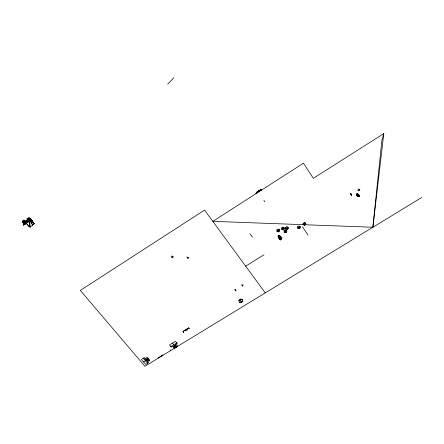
<?xml version="1.0" encoding="UTF-8"?>
<svg xmlns="http://www.w3.org/2000/svg" width="444" height="444" viewBox="0 0 444 444"><rect width="100%" height="100%" fill="white"/><g stroke="black" fill="none" stroke-linecap="round" stroke-linejoin="round"><path stroke-width="0.67" d="M186.83 256.887L187.89 258.402L187.917 257.126M281.973 237.779L281.718 238.067L280.847 237.756L280.436 236.291L278.81 235.381L278.749 238.178L279.531 239.66L280.564 239.938L281.341 239.349L280.73 238.195L281.224 237.152L280.042 236.008M241.547 284.593L242.563 286.064L242.607 284.82M357.958 188.961L358.985 190.559L359.068 189.222M359.168 195.388L357.653 196.409C355.983 195.327 358.441 195.521 358.58 196.531L359.174 196.231L359.296 195.543L357.492 193.606L356.787 193.961L357.414 196.47L357.709 195.81L356.787 193.961L358.58 194.677L357.348 196.026M356.848 194.849L357.043 195.826L359.174 196.231L356.787 193.961L356.904 195.171L357.653 196.409L357.709 195.81L358.902 195.066M147.974 359.468L148.435 358.996L147.086 360.905L147.724 363.475L145.61 364.363L141.531 359.562L143.201 358.136L144.872 357.792M372.882 227.256L381.801 140.976L383.799 133.583L313.342 178.327L303.457 163.209L212.809 221.345L372.882 227.256L383.799 133.583M279.531 239.66L279.814 238.067L278.81 235.381L277.894 236.08L278.749 238.178L280.847 237.756L278.81 235.381M29.071 220.635L28.116 222.144L23.282 224.509L25.069 222.244M357.043 195.826L359.174 196.231L357.492 193.606L359.146 195.449L358.58 196.531L358.047 195.926M351.332 194.244L351.015 194.694L351.426 195.171L351.731 195.088L351.304 194.178L350.655 193.595L351.426 195.171L351.731 195.088L351.304 194.178M259.324 190.493L259.063 190.687L261.832 189.86L260.656 189.655L259.324 190.493L256.371 192.402L255.96 193.628L257.892 191.436M256.216 193.928L256.604 192.785L260.695 190.16M23.41 224.481L24.414 222.916L27.905 220.207L26.862 218.848L28.91 217.749L30.647 218.676L29.937 219.985L23.027 225.602L25.019 222.505M148.457 362.021L147.724 363.475L143.201 358.136L145.876 359.474L147.086 360.905L148.163 361.327M350.777 193.756L351.426 195.171L350.643 194.039M148.945 361.089L149.445 360.195L147.419 357.797L146.093 357.714M358.58 194.677L359.296 195.543L359.174 196.231M32.723 225.141L29.742 220.119L32.723 225.141L33.805 223.36L30.647 218.676L28.91 217.749L34.105 223.82L30.075 227.139L25.952 223.277L25.519 222.039L23.077 220.424L22.2 221.822L23.443 222.827L24.17 222.794L27.062 220.829L29.126 218.259L30.647 218.676L34.105 223.82L29.937 219.985L28.333 219.503L30.514 219.303L30.059 219.614M29.937 219.985L27.062 220.829L28.866 220.957L30.075 227.139L30.286 226.79M30.647 218.676L30.353 219.147L30.664 218.936L34.105 223.82L30.414 218.498L26.862 218.848M24.964 224.825L25.952 223.277M187.89 258.402L188.639 257.259M242.563 286.064L243.312 284.948M358.985 190.559L359.89 189.222M172.994 346.936L175.369 345.149L176.956 342.846L175.286 341.375L169.586 344.86L170.635 346.709L171.639 347.014M238.75 300.555L240.093 299.056L242.191 299.295L242.935 301.038L241.592 302.536L239.499 302.292L238.75 300.555L242.191 299.295M145.582 358.275L145.876 359.474L147.419 357.797L149.445 360.195L147.086 360.905M167.677 84.155L173.876 77.722M281.629 238.151L281.224 237.152M258.647 191.469L258.891 191.947L258.58 190.97M177.25 345.188L177.334 346.503L175.929 347.669L174.503 348.229L173.265 347.619M173.526 256.632L171.539 257.897M24.609 221.334L26.301 220.18L25.519 222.039L28.866 220.957M24.908 221.828L25.885 221.168M25.402 221.911L27.905 220.207M24.17 222.794L25.613 221.811L23.937 219.836L23.077 220.424L24.17 222.794L22.2 221.822L22.522 221.123L23.443 222.827M23.798 223.598L26.224 221.956M23.349 224.176L25.919 222.427M23.282 224.509L26.102 222.594M23.804 224.398L25.83 223.021M358.302 196.193L359.146 195.449M235.425 290.132L235.598 289.666L235.808 290.776L236.13 290.703L234.848 289.377L235.808 290.776M256.371 192.402L260.656 189.655M276.889 229.931L278.16 229.137L279.487 229.726L279.537 231.113L278.266 231.907L276.945 231.318L276.889 229.931L278.266 231.907M281.613 227.95L282.889 227.156L284.21 227.744L284.26 229.132L282.983 229.931L281.663 229.337L281.613 227.95L282.983 229.931M276.945 231.318L279.487 229.726M281.663 229.337L284.21 227.744M285.548 227.517L286.824 226.718L288.145 227.311L288.189 228.699L286.913 229.493L285.592 228.904L285.548 227.517L286.913 229.493M285.592 228.904L288.145 227.311M284.138 230.763L285.409 229.964L286.724 230.558L286.774 231.94L285.503 232.734L284.182 232.145L284.138 230.763L285.503 232.734M284.182 232.145L286.724 230.558M297.608 226.773L298.884 225.979L300.2 226.568L300.233 227.955L298.956 228.754L297.641 228.161L297.608 226.773L298.956 228.754M303.147 223.321L304.429 222.516L305.744 223.116L305.777 224.509L304.495 225.302L303.18 224.714L303.147 223.321L304.495 225.302M297.641 228.161L300.2 226.568M303.18 224.714L305.744 223.116M245.682 266.178L264.025 254.778M359.035 195.227L358.025 195.859L358.197 195.282L359.296 195.543M188.772 327.866L183.011 331.418L183.677 332.489L183.011 331.418L188.767 327.888L189.866 328.715M143.573 361.965L147.197 359.818M357.709 195.81L356.904 195.171L358.247 194.35M158.086 357.975L162.97 354.995L161.305 356.01M421.8 197.425L144.905 366.278L80.314 290.42L204.562 210.101L265.262 292.885M146.781 360.006L148.44 359.252L145.876 359.474M239.499 302.292L242.935 301.038M177.128 343.967L176.956 342.846L170.635 346.709L173.676 346.181L175.929 347.669L175.369 345.149L176.595 344.733M27.062 220.829L29.676 220.218L30.075 227.139M357.653 190.659L358.941 190.498M351.232 194.755L351.642 195.099M184.449 330.53L185.586 330.958M29.126 218.259L30.664 218.936M171.112 256.482L172.527 257.181M175.369 345.149L177.334 346.503M185.886 329.648L186.769 330.602M170.624 350.161L170.707 350.544L170.368 350.055M172.433 343.118L175.036 346.359M358.38 195.504L358.452 196.348M26.19 222.96L28.965 226.634M249.978 233.722L252.464 237.19M358.58 196.531L356.787 193.961L357.653 196.409M278.16 229.137L279.537 231.113M285.409 229.964L286.774 231.94M258.475 191.064L258.724 191.419M282.889 227.156L284.26 229.132M285.453 231.352L286.136 232.334M263.886 200.349L264.874 201.77M286.824 226.718L288.189 228.699M286.868 228.111L287.551 229.098M174.736 345.926L175.929 347.669L175.918 347.369M298.884 225.979L300.233 227.955M302.486 226.829L308.014 234.954M304.429 222.516L305.777 224.509M172.189 256.91L172.544 257.431L172.183 255.8M281.174 239.061L281.341 239.349M240.093 299.056L241.592 302.536M173.676 346.181L174.503 348.229M187.324 328.771L187.584 330.108M280.73 238.195L280.564 239.938L279.814 238.067L280.73 238.195M357.509 195.699L357.414 196.47L357.747 196.37L357.509 195.699"/></g></svg>
